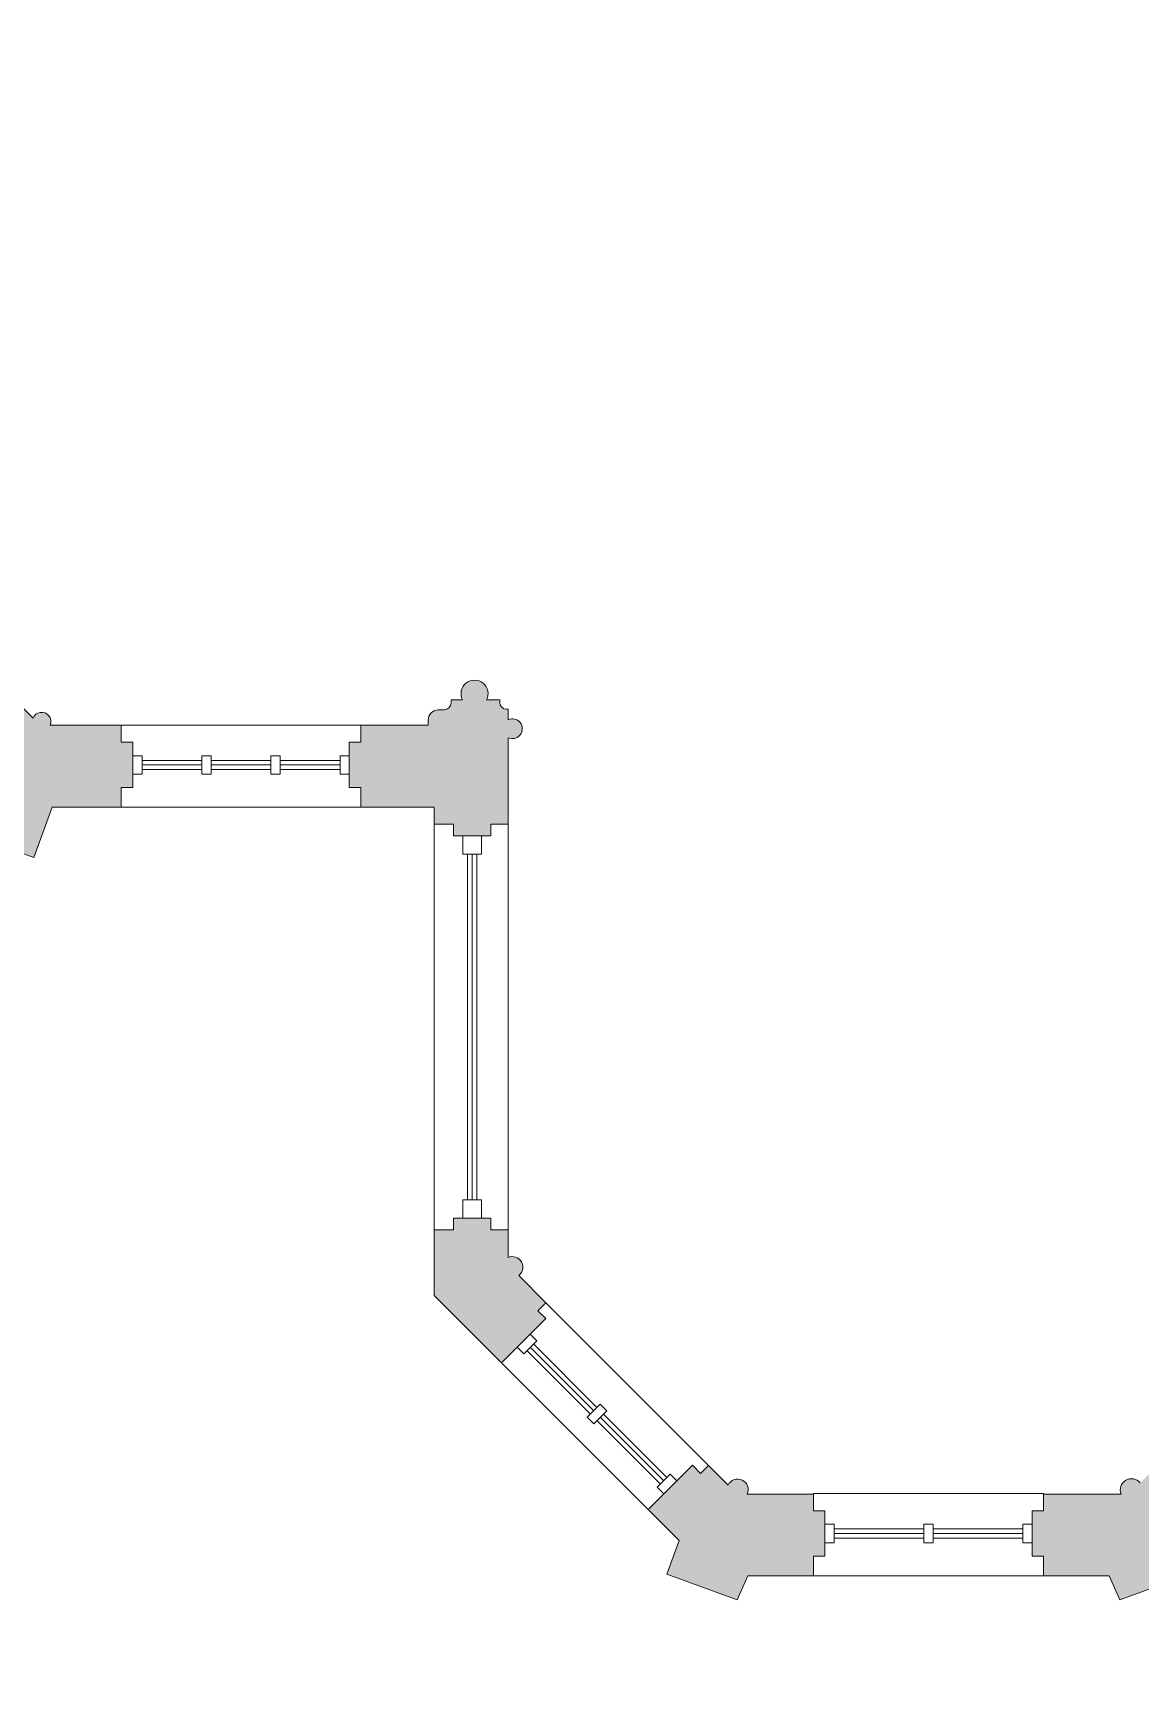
# Model space of a CAD drawing. Header units: inches. Extents: x 891 to 14187, y -1169 to 3232.
# Drawn here: x 5300 to 5780, y -656 to 58 of the extents above; entities that cross this region are included whole.
import ezdxf

# ---------------------------------------------------------------- set-up
doc = ezdxf.new("R2010")
doc.units = ezdxf.units.IN
doc.header["$MEASUREMENT"] = 0
for name, color, linetype, lineweight in [('A-Hatch', 7, 'Continuous', 9), ('EX-EXT-CORE', 7, 'Continuous', 9), ('EX-Windows', 7, 'Continuous', 9), ('MUC-LOW_WALL', 7, 'Continuous', 9)]:
    doc.layers.add(name, color=color, linetype=linetype, lineweight=lineweight)

msp = doc.modelspace()

# ---------------------------------------------------------------- hatches: boundary and pattern name
at = {"layer": 'A-Hatch'}
h = msp.add_hatch(color=9, dxfattribs=at)
h.paths.add_polyline_path([(5136.6, -655.98), (5136.6, -612.48), (5126.84, -612.48), (5126.84, -596.07), (5124.81, -596.07), (5124.81, -593.82), (5110.76, -593.82), (5110.76, -621.48), (5080.6, -621.48), (5080.6, -655.98)])
h.paths.add_polyline_path([(5605.4, -622.48), (5610.02, -611.99), (5638.52, -611.99), (5638.52, -603.51), (5643.52, -603.51), (5643.52, -583.82), (5638.52, -583.82), (5638.52, -576.54), (5609.78, -576.54), (5610.14, -575.4), (5610.2, -574.22), (5609.95, -573.05), (5609.4, -572), (5608.6, -571.12), (5607.6, -570.47), (5606.47, -570.11), (5605.28, -570.05), (5604.12, -570.3), (5603.06, -570.84), (5602.18, -571.64), (5601.54, -572.64), (5592.98, -564.09), (5589.51, -567.55), (5585.98, -564.02), (5566.78, -583.22), (5580.21, -596.65), (5574.85, -611.36)])
h.paths.add_polyline_path([(5771.64, -622.48), (5802.19, -611.36), (5799.12, -602.93), (5819.51, -582.54), (5798.1, -561.13), (5794.56, -564.67), (5791.03, -561.13), (5780.42, -571.73), (5779.53, -570.86), (5778.43, -570.24), (5777.22, -569.92), (5775.96, -569.93), (5774.75, -570.25), (5773.66, -570.88), (5772.77, -571.77), (5772.14, -572.85), (5771.81, -574.07), (5771.8, -575.32), (5772.12, -576.54), (5738.52, -576.54), (5738.52, -583.82), (5733.52, -583.82), (5733.52, -603.51), (5738.52, -603.51), (5738.52, -611.99), (5767.02, -611.99)])
h.paths.add_polyline_path([(5124.81, -521.82), (5124.81, -520.48), (5192.84, -520.48), (5192.84, -492.48), (5168.3, -492.48), (5168.3, -152.26), (5183.09, -167.05), (5188.75, -161.39), (5192.28, -164.93), (5202.89, -154.32), (5199.35, -150.79), (5205.01, -145.13), (5184.04, -124.15), (5184.89, -123.7), (5185.62, -123.05), (5186.16, -122.24), (5186.49, -121.33), (5186.6, -120.36), (5186.47, -119.4), (5186.1, -118.5), (5185.54, -117.71), (5184.8, -117.08), (5183.93, -116.65), (5182.98, -116.44), (5182, -116.47), (5181.07, -116.73), (5181.07, -88.03), (5166.32, -77.7), (5166.32, -13.72), (5147.28, -13.72), (5147.28, -182.67), (5138.28, -182.67), (5138.28, -205.67), (5148.28, -205.67), (5148.28, -377.78), (5110.76, -377.78), (5110.76, -521.82)])
h.paths.add_polyline_path([(5503.14, -519.58), (5522.34, -500.38), (5518.93, -496.97), (5522.4, -493.5), (5510.59, -481.7), (5511.39, -480.93), (5511.98, -479.99), (5512.33, -478.94), (5512.41, -477.84), (5512.22, -476.75), (5511.78, -475.73), (5511.11, -474.85), (5510.24, -474.16), (5509.24, -473.7), (5508.15, -473.49), (5507.04, -473.55), (5505.98, -473.88), (5505.98, -461.88), (5498.48, -461.88), (5498.48, -456.88), (5482.27, -456.88), (5482.27, -461.88), (5473.93, -461.88), (5473.93, -490.37)])
h.paths.add_polyline_path([(5883.15, -518.9), (5901.62, -500.43), (5901.62, -421.5), (5895.62, -421.5), (5895.62, -415.5), (5881.12, -415.5), (5881.12, -421.5), (5875.01, -421.5), (5875.01, -473.55), (5873.8, -473.26), (5872.55, -473.28), (5871.35, -473.62), (5870.27, -474.26), (5869.4, -475.15), (5868.78, -476.24), (5868.46, -477.45), (5868.46, -478.7), (5868.78, -479.9), (5869.4, -480.99), (5870.27, -481.88), (5861.74, -490.42), (5865.27, -493.96), (5861.74, -497.49)])
h.paths.add_polyline_path([(5881.12, -315.5), (5895.62, -315.5), (5895.62, -309.5), (5901.62, -309.5), (5901.62, -264.42), (5933.08, -264.42), (5933.08, -258.42), (5939.08, -258.42), (5939.08, -249.92), (5933.08, -249.92), (5933.08, -243.82), (5906.76, -243.82), (5905.25, -242.6), (5903.6, -241.6), (5901.82, -240.85), (5900.8, -238.59), (5899.41, -236.55), (5897.68, -234.79), (5895.61, -233.32), (5893.43, -232.3), (5891.05, -231.65), (5888.59, -231.43), (5886.63, -231.43), (5884.17, -231.65), (5881.78, -232.3), (5879.55, -233.35), (5877.54, -234.79), (5875.81, -236.55), (5874.41, -238.59), (5873.4, -240.85), (5871.15, -241.86), (5869.11, -243.25), (5867.34, -244.98), (5865.91, -246.99), (5864.85, -249.23), (5864.21, -251.61), (5863.99, -254.07), (5863.99, -256.03), (5864.21, -258.49), (5864.85, -260.88), (5865.91, -263.11), (5867.34, -265.13), (5869.11, -266.85), (5871.15, -268.25), (5873.4, -269.26), (5874.1, -270.93), (5875.01, -272.49), (5875.01, -309.5), (5881.12, -309.5)])
h.paths.add_polyline_path([(5300.09, -300.29), (5308.03, -278.46), (5338.02, -278.46), (5338.02, -269.98), (5343.02, -269.98), (5343.02, -250.3), (5338.02, -250.3), (5338.02, -242.8), (5307.14, -242.8), (5307.4, -241.86), (5307.42, -240.89), (5307.21, -239.94), (5306.78, -239.07), (5306.15, -238.33), (5305.37, -237.76), (5304.46, -237.4), (5303.5, -237.27), (5302.53, -237.37), (5301.62, -237.7), (5300.82, -238.25), (5300.17, -238.97), (5299.71, -239.83), (5278.55, -218.67), (5272.89, -224.33), (5269.36, -220.79), (5258.75, -231.4), (5262.29, -234.93), (5256.63, -240.59), (5274.77, -258.73), (5264.38, -287.29)])
h.paths.add_polyline_path([(5498.48, -290.88), (5498.48, -285.88), (5505.98, -285.88), (5505.98, -248.29), (5507.01, -248.63), (5508.09, -248.69), (5509.15, -248.49), (5510.13, -248.03), (5510.96, -247.34), (5511.6, -246.47), (5512, -245.46), (5512.13, -244.39), (5512, -243.32), (5511.6, -242.31), (5510.96, -241.44), (5510.13, -240.75), (5509.15, -240.29), (5508.09, -240.08), (5507.01, -240.15), (5505.98, -240.48), (5505.98, -235.97), (5505.35, -235.97), (5504.57, -235.87), (5503.85, -235.57), (5503.23, -235.09), (5502.75, -234.47), (5502.45, -233.75), (5502.35, -232.68), (5502.35, -231.89), (5496.61, -231.89), (5497.13, -230.49), (5497.27, -228.99), (5497.03, -227.51), (5496.42, -226.14), (5495.49, -224.97), (5494.28, -224.07), (5492.89, -223.51), (5491.4, -223.32), (5489.92, -223.51), (5488.53, -224.07), (5487.32, -224.97), (5486.39, -226.14), (5485.78, -227.51), (5485.54, -228.99), (5485.68, -230.49), (5486.2, -231.89), (5481.19, -231.89), (5481.19, -233.17), (5481.08, -233.94), (5480.78, -234.67), (5480.31, -235.29), (5479.69, -235.76), (5478.96, -236.06), (5478.19, -236.17), (5475.61, -236.17), (5474.47, -236.36), (5473.42, -236.84), (5472.52, -237.56), (5471.83, -238.49), (5471.4, -239.57), (5471.26, -240.71), (5471.26, -242.8), (5442.02, -242.8), (5442.02, -250.3), (5437.02, -250.3), (5437.02, -269.98), (5442.02, -269.98), (5442.02, -278.46), (5473.93, -278.46), (5473.93, -285.88), (5482.27, -285.88), (5482.27, -290.88)])
h.paths.add_polyline_path([(5181.07, 30.28), (5181.07, 46.67), (5182, 46.42), (5182.98, 46.39), (5183.93, 46.6), (5184.8, 47.03), (5185.54, 47.66), (5186.1, 48.45), (5186.47, 49.35), (5186.6, 50.31), (5186.49, 51.28), (5186.16, 52.19), (5185.62, 53), (5184.89, 53.65), (5184.04, 54.1), (5205.01, 75.08), (5199.35, 80.73), (5202.89, 84.27), (5194.59, 92.57), (5191.05, 89.04), (5185.39, 94.69), (5184.3, 93.56), (5183.34, 92.32), (5182.04, 91.34), (5173.2, 82.5), (5173.2, 95.85), (5173.1, 96.56), (5173.2, 97.27), (5173.2, 99.28), (5155.33, 99.28), (5155.33, 76.22), (5147.28, 76.22), (5147.28, 30.28)])
h.paths.add_polyline_path([(5173.2, 143.28), (5173.2, 225.28), (5155.33, 225.28), (5155.33, 143.28)])
h.paths.add_polyline_path([(5173.2, 269.28), (5173.2, 386.53), (5208.05, 386.53), (5208.05, 400.5), (5154.3, 400.5), (5154.3, 391.5), (5155.33, 391.5), (5155.33, 269.28)])

# ---------------------------------------------------------------- linework, layer by layer
at = {"layer": 'EX-EXT-CORE', "color": 8}
for p, q in [((5478.19, -236.17), (5475.61, -236.17)), ((5338.02, -242.8), (5442.02, -242.8)), ((5505.98, -285.88), (5505.98, -461.88)), ((5522.4, -493.5), (5510.59, -481.7)), ((5609.78, -576.54), (5638.52, -576.54)), ((5738.52, -576.54), (5772.12, -576.54))]:
    msp.add_line(p, q, dxfattribs=at)
at = {"layer": 'EX-EXT-CORE', "color": 8, "flags": 128}
for points in [[(5184.04, -124.15), (5205.01, -145.13), (5199.35, -150.79), (5202.89, -154.32), (5192.28, -164.93), (5188.75, -161.39), (5183.09, -167.05), (5256.63, -240.59), (5274.77, -258.73), (5264.38, -287.29), (5300.09, -300.29), (5308.03, -278.46), (5338.02, -278.46)], [(5256.63, -240.59), (5262.29, -234.93), (5258.75, -231.4), (5269.36, -220.79), (5272.89, -224.33), (5278.55, -218.67), (5299.71, -239.83)], [(5486.2, -231.89), (5481.19, -231.89), (5481.19, -233.17)], [(5502.35, -232.97), (5502.35, -231.89), (5496.61, -231.89)], [(5471.26, -240.71), (5471.26, -242.8), (5442.02, -242.8), (5442.02, -250.3), (5437.02, -250.3), (5437.02, -269.98), (5442.02, -269.98), (5442.02, -278.46), (5473.93, -278.46), (5473.93, -285.88)], [(5505.98, -240.48), (5505.98, -235.97), (5505.35, -235.97)], [(5307.14, -242.8), (5338.02, -242.8), (5338.02, -250.3), (5343.02, -250.3), (5343.02, -269.98), (5338.02, -269.98), (5338.02, -278.46), (5442.02, -278.46)], [(5505.98, -473.88), (5505.98, -461.88), (5498.48, -461.88), (5498.48, -456.88), (5482.27, -456.88), (5482.27, -461.88), (5473.93, -461.88), (5473.93, -285.88), (5482.27, -285.88), (5482.27, -290.88), (5498.48, -290.88), (5498.48, -285.88), (5505.98, -285.88), (5505.98, -248.29)], [(5473.93, -461.88), (5473.93, -490.37), (5503.14, -519.58)], [(5566.78, -583.22), (5503.14, -519.58), (5522.34, -500.38), (5518.93, -496.97), (5522.4, -493.5), (5592.98, -564.09)], [(5638.52, -611.99), (5610.02, -611.99), (5605.4, -622.48), (5574.85, -611.36), (5580.21, -596.65), (5566.78, -583.22), (5585.98, -564.02), (5589.51, -567.55), (5592.98, -564.09), (5601.54, -572.64)], [(5819.51, -582.54), (5799.12, -602.93), (5802.19, -611.36), (5771.64, -622.48), (5767.02, -611.99), (5738.52, -611.99), (5638.52, -611.99), (5638.52, -603.51), (5643.52, -603.51), (5643.52, -583.82), (5638.52, -583.82), (5638.52, -576.32), (5738.52, -576.32), (5738.52, -583.82), (5733.52, -583.82), (5733.52, -603.51), (5738.52, -603.51), (5738.52, -611.99)]]:
    msp.add_lwpolyline(points, dxfattribs=at)
at = {"layer": 'EX-EXT-CORE', "color": 8}
for centre, radius, start, end in [((5491.4, -229.19), 5.87, 332.51594, 207.48406), ((5478.19, -233.17), 3, 270, 0), ((5505.35, -232.97), 3, 180, 270), ((5303.44, -241.27), 4, 337.5199, 158.91989), ((5475.81, -240.71), 4.55, 92.45279, 180), ((5507.82, -244.39), 4.31, 244.82306, 115.17694), ((5507.84, -478.05), 4.57, 307.01958, 114.00191), ((5605.66, -574.59), 4.56, 334.75745, 154.64383), ((5776.61, -574.73), 4.84, 38.13117, 201.95102)]:
    msp.add_arc(centre, radius, start, end, dxfattribs=at)
at = {"layer": 'EX-Windows', "color": 8}
for p, q in [((5343.02, -256.14), (5343.02, -264.14)), ((5347.02, -256.14), (5343.02, -256.14)), ((5347.02, -264.14), (5347.02, -256.14)), ((5373.02, -264.14), (5373.02, -256.14)), ((5373.02, -256.14), (5377.02, -256.14)), ((5377.02, -256.14), (5377.02, -264.14)), ((5403.02, -256.14), (5403.02, -264.14)), ((5407.02, -256.14), (5403.02, -256.14)), ((5407.02, -264.14), (5407.02, -256.14)), ((5433.02, -256.14), (5433.02, -264.14)), ((5437.02, -256.14), (5433.02, -256.14)), ((5437.02, -264.14), (5437.02, -256.14)), ((5347.02, -258.14), (5373.02, -258.14)), ((5347.02, -260.14), (5373.02, -260.14)), ((5347.02, -262.14), (5373.02, -262.14)), ((5377.02, -258.14), (5403.02, -258.14)), ((5377.02, -260.14), (5403.02, -260.14)), ((5377.02, -262.14), (5403.02, -262.14)), ((5407.02, -258.14), (5433.02, -258.14)), ((5407.02, -260.14), (5433.02, -260.14)), ((5407.02, -262.14), (5433.02, -262.14)), ((5343.02, -264.14), (5347.02, -264.14)), ((5377.02, -264.14), (5373.02, -264.14)), ((5403.02, -264.14), (5407.02, -264.14)), ((5433.02, -264.14), (5437.02, -264.14)), ((5494.38, -290.88), (5486.38, -290.88)), ((5486.38, -290.88), (5486.38, -298.88)), ((5494.38, -298.88), (5494.38, -290.88)), ((5486.38, -298.88), (5494.38, -298.88)), ((5488.38, -298.88), (5488.38, -448.88)), ((5490.38, -298.88), (5490.38, -448.88)), ((5492.38, -298.88), (5492.38, -448.88)), ((5494.38, -448.88), (5486.38, -448.88)), ((5486.38, -448.88), (5486.38, -456.88)), ((5494.38, -456.88), (5494.38, -448.88)), ((5486.38, -456.88), (5494.38, -456.88)), ((5515.57, -507.15), (5509.91, -512.81)), ((5509.91, -512.81), (5512.74, -515.64)), ((5512.74, -515.64), (5518.4, -509.98)), ((5518.4, -509.98), (5515.57, -507.15)), ((5543.14, -540.38), (5515.57, -512.81)), ((5544.56, -538.97), (5516.98, -511.39)), ((5541.73, -541.8), (5514.15, -514.22)), ((5545.97, -537.56), (5540.32, -543.21)), ((5543.14, -546.04), (5548.8, -540.38)), ((5548.8, -540.38), (5545.97, -537.56)), ((5574.96, -569.38), (5547.39, -541.8)), ((5540.32, -543.21), (5543.14, -546.04)), ((5572.14, -572.2), (5544.56, -544.63)), ((5573.55, -570.79), (5545.97, -543.21)), ((5576.38, -567.96), (5570.72, -573.62)), ((5573.55, -576.45), (5579.21, -570.79)), ((5579.21, -570.79), (5576.38, -567.96)), ((5570.72, -573.62), (5573.55, -576.45)), ((5643.52, -589.67), (5643.52, -597.67)), ((5647.52, -589.67), (5643.52, -589.67)), ((5647.52, -597.67), (5647.52, -589.67)), ((5647.52, -591.67), (5686.52, -591.67)), ((5686.52, -589.67), (5686.52, -597.67)), ((5690.52, -589.67), (5686.52, -589.67)), ((5690.52, -597.67), (5690.52, -589.67)), ((5690.52, -591.67), (5729.52, -591.67)), ((5729.52, -589.67), (5729.52, -597.67)), ((5733.52, -589.67), (5729.52, -589.67)), ((5733.52, -597.67), (5733.52, -589.67)), ((5643.52, -597.67), (5647.52, -597.67)), ((5647.52, -593.67), (5686.52, -593.67)), ((5647.52, -595.67), (5686.52, -595.67)), ((5686.52, -597.67), (5690.52, -597.67)), ((5690.52, -593.67), (5729.52, -593.67)), ((5690.52, -595.67), (5729.52, -595.67)), ((5729.52, -597.67), (5733.52, -597.67))]:
    msp.add_line(p, q, dxfattribs=at)
at = {"layer": 'MUC-LOW_WALL', "color": 8}
for p, q in [((5338.02, -242.8), (5442.02, -242.8)), ((5338.02, -278.46), (5442.02, -278.46)), ((5473.93, -285.88), (5473.93, -461.88)), ((5505.98, -285.88), (5505.98, -461.88)), ((5522.4, -493.5), (5592.98, -564.09)), ((5503.14, -519.58), (5566.78, -583.22)), ((5638.52, -576.32), (5738.52, -576.32)), ((5638.52, -611.99), (5738.52, -611.99))]:
    msp.add_line(p, q, dxfattribs=at)

doc.saveas('drawing.dxf')
